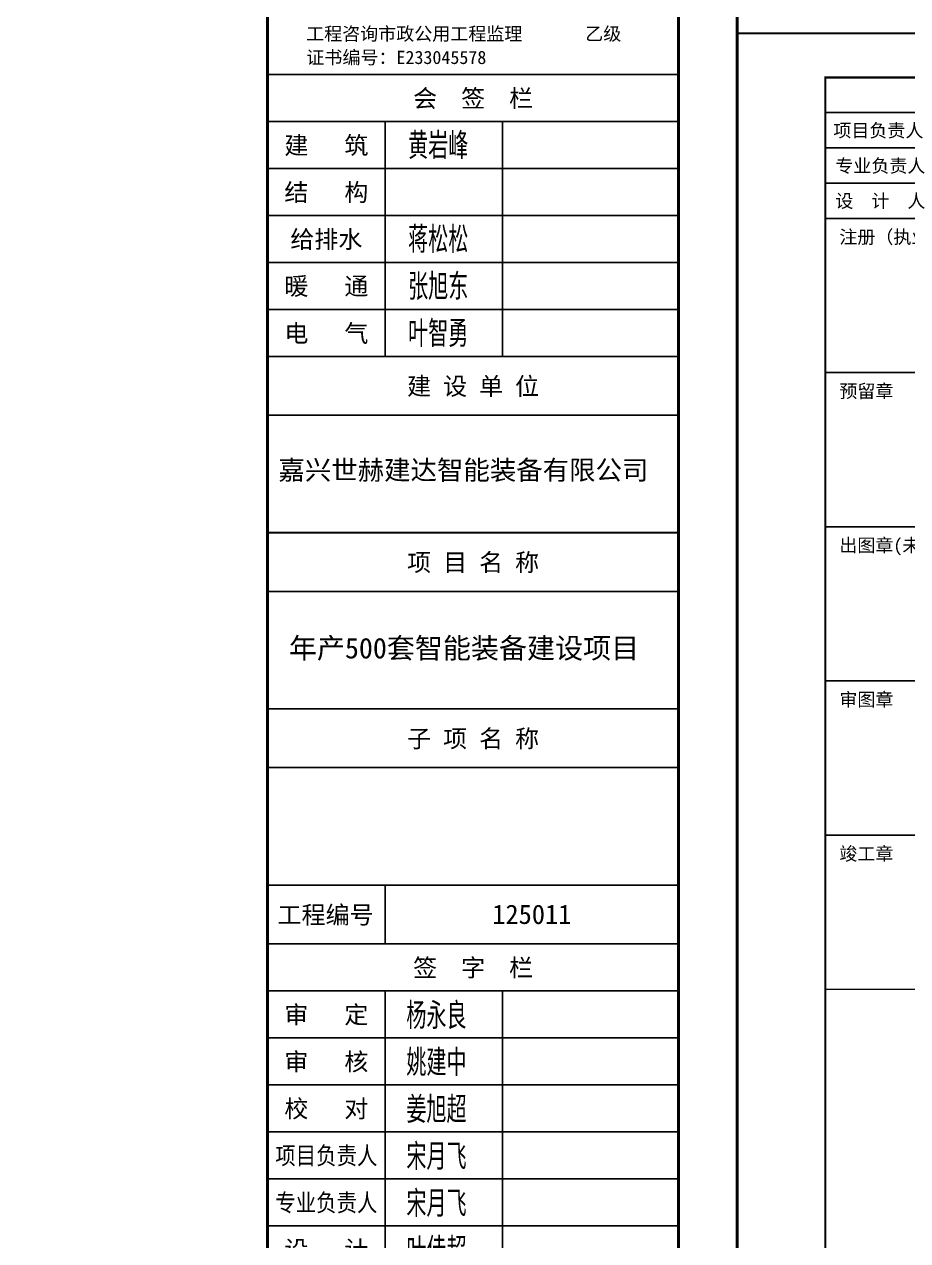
# Model space of a CAD drawing. Extents: x -160106 to 966792, y -663931 to 1550022.
# Drawn here: x -83973 to -83371, y -138860 to -138032 of the extents above; entities that cross this region are included whole.
import ezdxf
from ezdxf.enums import TextEntityAlignment as Align
from ezdxf.xclip import XClip

# ---------------------------------------------------------------- set-up
doc = ezdxf.new("R2010")
doc.units = 0
doc.linetypes.add('ZN-DASH', pattern=[0.35, 0.25, -0.1])
for name, color, linetype in [('!ZN1-填充-8', 8, 'Continuous'), ('!ZN2-WALL-5', 5, 'Continuous'), ('!ZN5-钢材投影-40', 40, 'Continuous'), ('!ZN6-虚线-8', 8, 'ZN-DASH'), ('0-cxFrame', 155, 'Continuous'), ('3铝板幕墙', 3, 'Continuous'), ('qianming', 155, 'Continuous')]:
    doc.layers.add(name, color=color, linetype=linetype)
doc.layers.add('0-cxText', color=131, linetype='Continuous', lineweight=25)
doc.styles.add('BZHZ', font='bzxw', dxfattribs={"width": 0.8, "bigfont": 'bzhz'})
doc.styles.add('cx_biaoti', font='')
doc.styles.add('cx_tuming', font='simhei.ttf')
doc.styles.add('cx_tuqian1', font='')
doc.styles.add('图框宋体', font='', dxfattribs={"width": 0.75})
doc.styles.add('黑体', font='simhei.ttf', dxfattribs={"height": 12})
doc.styles.get('cx_biaoti').set_extended_font_data('SimSun')
doc.styles.get('cx_tuqian1').set_extended_font_data('SimSun')
doc.styles.get('图框宋体').set_extended_font_data('SimSun')

# ---------------------------------------------------------------- blocks, each defined once
blk = doc.blocks.new('20250919174842')
at = {"layer": '!ZN1-填充-8'}
h = blk.add_hatch(dxfattribs=at)
h.set_pattern_fill('钢筋混凝土', color=256, scale=10, style=0)
h.set_pattern_definition([(45, (-360, 0), (-17.6777, 17.6777), []), (50, (-360, 0), (71.726, -6.2752), [7.5, -82.5]), (355, (-360, 0), (-13.875, 75.219), [6, -66]), (100.451, (-354.02, -0.52), (57.851, 68.944), [6.374, -70.114]), (46.184, (-360, 20), (106.724, -16.552), [11.25, -123.75]), (96.636, (-351.11, 18.62), (93.466, 97.412), [9.561, -105.171]), (351.184, (-360, 20), (93.466, 97.412), [9, -99]), (21, (-350, 15), (59.6907, -40.262), [7.5, -82.5]), (326, (-350, 15), (24.3315, 72.515), [6, -66]), (71.451, (-345.026, 11.645), (84.022, 32.253), [6.374, -70.114]), (37.5, (-360, 0), (1.216, 33.2894), [0, -65.2, 0, -67, 0, -66.25]), (7.5, (-360, 0), (26.307, 39.4412), [0, -38.2, 0, -63.7, 0, -25.25]), (327.5, (-382.3, 0), (53.38224, -2.2555), [0, -25, 0, -78, 0, -103.5]), (317.5, (-392.3, 0), (58.3186, 10.0105), [0, -32.5, 0, -51.8, 0, -73.5])])
h.paths.add_polyline_path([(-800, 800), (-800, 0), (0, 0), (0, 800)])
h = blk.add_hatch(dxfattribs=at)
h.set_pattern_fill('ANSI37', color=256, scale=10, style=0)
h.set_pattern_definition([(45, (-3820.78, -421.143), (-11.22532, 11.22532), []), (135, (-3820.78, -421.143), (-11.22532, -11.22532), [])])
h.paths.add_polyline_path([(0, -50), (0, 0), (-775.72, 0), (-775.72, -50)])
blk.add_lwpolyline([(-775.72, -50), (0, -50)], dxfattribs=at)
at = {"layer": '!ZN2-WALL-5'}
blk.add_line((-800, 0), (0, 0), dxfattribs=at)
at = {"layer": '!ZN5-钢材投影-40'}
blk.add_lwpolyline([(-18.4, -215), (-685, -215), (-685, -265), (-18.4, -265)], dxfattribs=at)
at = {"layer": '!ZN6-虚线-8', "ltscale": 30}
for points in [[(-685, -219), (-18.4, -219)], [(-685, -261), (-18.4, -261)]]:
    blk.add_lwpolyline(points, dxfattribs=at)
at = {"layer": '3铝板幕墙'}
for points in [[(-717, -297.5), (347.5, -297.5), (347.5, 300)], [(-717, -275), (325, -275), (325, 300)], [(-715, -300), (350, -300), (350, 300)]]:
    blk.add_lwpolyline(points, dxfattribs=at)
blk = doc.blocks.new('zjcx_lan_huiqian(Dragon)')
for p, q in [((-7000, -800), (0, -800)), ((-5000, -800), (-5000, -4800)), ((-3000, -800), (-3000, -4800)), ((-7000, -1600), (0, -1600)), ((-7000, -2400), (0, -2400)), ((-7000, -3200), (0, -3200)), ((-7000, -4000), (0, -4000))]:
    blk.add_line(p, q)
at = {"const_width": 30}
blk.add_lwpolyline([(-7000, 0), (0, 0)], dxfattribs=at)
blk.add_lwpolyline([(-7000, 0), (0, 0), (0, -4800), (-7000, -4800)], close=True, dxfattribs=at)
at = {"style": 'cx_biaoti'}
for s, p in [('会  签  栏', (-3500, -400)), ('建   筑', (-6000, -1200)), ('结   构', (-6000, -2000)), ('给排水', (-6000, -2800)), ('暖   通', (-6000, -3600)), ('电   气', (-6000, -4400))]:
    blk.add_text(s, height=300, dxfattribs=at).set_placement(p, align=Align.MIDDLE)
blk = doc.blocks.new('T-汇签(Dragon)')
at = {"layer": '0-cxFrame'}
blk.add_blockref('zjcx_lan_huiqian(Dragon)', (0, 0), dxfattribs=at)
at = {"layer": 'qianming', "style": 'BZHZ', "width": 0.8}
for s, p in [('黄岩峰', (-4094, -1189)), ('蒋松松', (-4094, -2789)), ('张旭东', (-4094, -3589)), ('叶智勇', (-4094, -4389))]:
    blk.add_text(s, height=450, dxfattribs=at).set_placement(p, align=Align.MIDDLE)
blk = doc.blocks.new('zjcx_TT(Dragon)')
at = {"layer": '0-cxFrame', "const_width": 30}
blk.add_lwpolyline([(-7000, -10200), (0, -10200), (0, 0), (-7000, 0)], close=True, dxfattribs=at)
at = {"color": 7, "style": 'cx_biaoti'}
for s, p in [('工程咨询市政公用工程监理       乙级', (-6344, -9619)), ('证书编号：E233045578', (-6340, -10022))]:
    blk.add_text(s, height=225, dxfattribs=at).set_placement(p)
blk = doc.blocks.new('zjcx_lan_qianzi(Dragon)')
for p, q in [((-7000, 4800), (0, 4800)), ((-5000, 4800), (-5000, 0)), ((-3000, 4800), (-3000, 0)), ((-7000, 4000), (0, 4000)), ((-7000, 3200), (0, 3200)), ((-7000, 2400), (0, 2400)), ((-7000, 1600), (0, 1600)), ((-7000, 800), (0, 800))]:
    blk.add_line(p, q)
at = {"const_width": 30}
blk.add_lwpolyline([(-7000, 5600), (0, 5600)], dxfattribs=at)
blk.add_lwpolyline([(-7000, 5600), (0, 5600), (0, 0), (-7000, 0)], close=True, dxfattribs=at)
at = {"style": 'cx_biaoti'}
for s, p in [('签  字  栏', (-3500, 5200)), ('审   定', (-6000, 4400)), ('审   核', (-6000, 3600)), ('校   对', (-6000, 2800)), ('设   计', (-6000, 400))]:
    blk.add_text(s, height=300, dxfattribs=at).set_placement(p, align=Align.MIDDLE)
at = {"style": 'cx_biaoti', "width": 0.85}
for s, p in [('项目负责人', (-6000, 2000)), ('专业负责人', (-6000, 1200))]:
    blk.add_text(s, height=300, dxfattribs=at).set_placement(p, align=Align.MIDDLE)
blk = doc.blocks.new('T-签字(Dragon)')
at = {"layer": '0-cxFrame'}
blk.add_blockref('zjcx_lan_qianzi(Dragon)', (0, 0), dxfattribs=at)
at = {"layer": 'qianming', "style": 'BZHZ', "width": 0.8}
for s, p in [('杨永良', (-4124, 4400)), ('姚建中', (-4124, 3600)), ('姜旭超', (-4124, 2800)), ('宋月飞', (-4124, 2000)), ('宋月飞', (-4124, 1200)), ('叶佳超', (-4124, 400))]:
    blk.add_text(s, height=450, dxfattribs=at).set_placement(p, align=Align.MIDDLE)
blk = doc.blocks.new('zjcx_lan_xiangmu(Dragon)')
for p, q in [((-7000, 9000), (0, 9000)), ((-7000, 6000), (0, 6000)), ((-7000, 3000), (0, 3000)), ((-5000, 1000), (-5000, 0))]:
    blk.add_line(p, q)
at = {"const_width": 30}
for points in [[(-7000, 10000), (0, 10000)], [(-7000, 7000), (0, 7000)], [(-7000, 7000), (0, 7000)], [(-7000, 4000), (0, 4000)], [(-7000, 4000), (0, 4000)], [(-7000, 1000), (0, 1000)], [(-7000, 0), (0, 0)]]:
    blk.add_lwpolyline(points, dxfattribs=at)
blk.add_lwpolyline([(-7000, 10000), (0, 10000), (0, 0), (-7000, 0)], close=True)
at = {"style": 'cx_biaoti'}
for s, p in [('建 设 单 位', (-3500, 9500)), ('项 目 名 称', (-3500, 6500)), ('子 项 名 称', (-3500, 3500)), ('工程编号', (-6013, 500))]:
    blk.add_text(s, height=300, dxfattribs=at).set_placement(p, align=Align.MIDDLE)
blk = doc.blocks.new('T-项目(Dragon)')
blk.add_blockref('zjcx_lan_xiangmu(Dragon)', (0, 0))
at = {"color": 3, "style": 'cx_tuming'}
for s, height, p in [('嘉兴世赫建达智能装备有限公司', 330, (-6816, 7901)), ('年产500套智能装备建设项目 ', 350, (-6638, 4859))]:
    blk.add_text(s, height=height, dxfattribs=at).set_placement(p)
blk = doc.blocks.new('zjcx_T2(Dragon)')
at = {"layer": '0-cxFrame', "const_width": 50}
blk.add_lwpolyline([(-7000, 40000), (0, 40000), (0, 0), (-7000, 0)], close=True, dxfattribs=at)
at = {"layer": '0-cxFrame'}
for name, p in [('zjcx_TT(Dragon)', (0, 40000)), ('T-汇签(Dragon)', (0, 29800)), ('T-项目(Dragon)', (0, 15000)), ('T-签字(Dragon)', (0, 9400))]:
    blk.add_blockref(name, p, dxfattribs=at)
blk = doc.blocks.new('zjcx_lan_xinxi(Dragon)')
for p, q in [((7000, -3200), (0, -3200)), ((7000, -6700), (0, -6700)), ((7000, -10200), (0, -10200)), ((7000, -13700), (0, -13700)), ((7000, -17200), (0, -17200))]:
    blk.add_line(p, q)
at = {"const_width": 25}
blk.add_lwpolyline([(0, -20700), (7000, -20700), (7000, 0), (0, 0)], close=True, dxfattribs=at)
for points in [[(2500, -3200), (2500, 0)], [(4500, -3200), (4500, 0)], [(0, -800), (7000, -800)], [(0, -1600), (7000, -1600)], [(0, -2400), (7000, -2400)]]:
    blk.add_lwpolyline(points)
for points in [[(7000, -3200), (7000, 0)], [(0, -3200), (7000, -3200)], [(0, -20700), (7000, -20700), (7000, -3200)], [(0, -20700), (7000, -20700)]]:
    blk.add_lwpolyline(points, dxfattribs=at)
at = {"style": '图框宋体'}
for s, p in [('实   名', (3500, -400)), ('签   名', (5750, -400)), ('项目负责人', (1204, -1200)), ('专业负责人', (1250, -2000)), ('设  计  人', (1250, -2800))]:
    blk.add_text(s, height=300, dxfattribs=at).set_placement(p, align=Align.MIDDLE)
for s, p in [('注册（执业）章', (318, -3771)), ('预留章', (318, -7271)), ('出图章(未盖出图专用章本图无效)', (318, -10771)), ('审图章', (318, -14271)), ('竣工章', (318, -17771))]:
    blk.add_text(s, height=300, dxfattribs=at).set_placement(p)
blk = doc.blocks.new('T-信息(Dragon)')
at = {"layer": '0-cxFrame'}
blk.add_blockref('zjcx_lan_xinxi(Dragon)', (0, 0), dxfattribs=at)
at = {"layer": 'qianming', "color": 3, "style": 'cx_biaoti'}
for s, p in [('宋月飞', (3585, -1168)), ('宋月飞', (3585, -1968)), ('叶佳超', (3585, -2768))]:
    blk.add_text(s, height=350, dxfattribs=at).set_placement(p, align=Align.MIDDLE_CENTER)
blk = doc.blocks.new('TK22.A2 L(Dragon)')
at = {"layer": '0-cxFrame', "color": 7, "const_width": 0.5}
blk.add_lwpolyline([(0, 0), (-594, 0), (-594, 420), (0, 420)], close=True, dxfattribs=at)
at = {"layer": '0-cxFrame', "const_width": 0.5}
for points in [[(-80, 10), (-574, 10), (-574, 410), (-80, 410)], [(-10, 10), (-80, 10), (-80, 410), (-10, 410)]]:
    blk.add_lwpolyline(points, close=True, dxfattribs=at)
at = {"layer": '0-cxFrame', "xscale": 0.01, "yscale": 0.01, "zscale": 0.01}
for name, p in [('T-信息(Dragon)', (-574, 410)), ('zjcx_T2(Dragon)', (-10, 10))]:
    blk.add_blockref(name, p, dxfattribs=at)
at = {"style": '黑体', "flags": 4}
blk.add_attdef('图幅', text='', height=3.3, dxfattribs=at).set_placement((-40, 3), align=Align.RIGHT)
at = {"layer": '0-cxText', "flags": 4}
for tag, height, style, p in [('建设单位', 3.5, 'cx_tuming', (-45, 240)), ('项目名称', 3.5, 'cx_tuming', (-45, 210)), ('子项名称', 3.5, 'cx_tuming', (-45, 180)), ('工程编号', 3.3, 'cx_tuqian1', (-35, 165)), ('图名1', 3.5, 'cx_tuming', (-45, 87)), ('图名2', 3.5, 'cx_tuming', (-45, 79)), ('图名3', 3.5, 'cx_tuming', (-45, 71)), ('出图日期', 3.3, 'cx_tuqian1', (-39, 60)), ('专业', 3.3, 'cx_tuqian1', (-55, 52)), ('图号', 3.3, 'cx_tuqian1', (-55, 44)), ('版次', 3.3, 'cx_tuqian1', (-20, 44))]:
    blk.add_attdef(tag, text='', height=height, dxfattribs=dict(at, style=style)).set_placement(p, align=Align.MIDDLE)
at = {"layer": 'Defpoints', "color": 6, "flags": 4}
for tag, height, style, p in [('tufu', 3.3, '黑体', (-12, 12)), ('dwfname', 4, 'cx_tuqian1', (-80, 3))]:
    blk.add_attdef(tag, text='', height=height, dxfattribs=dict(at, style=style)).set_placement(p, align=Align.RIGHT)

msp = doc.modelspace()

# ---------------------------------------------------------------- block references
at = {"ltscale": 40}
ref = msp.add_blockref('20250919174842', (-83734.38, -138365.37), dxfattribs=at)
XClip(ref).set_block_clipping_path([(-1737.727244179, -429.4694131733), (-283.1170685769, 603.0737668996)])
at = {"layer": '0-cxFrame', "xscale": 3, "yscale": 3, "zscale": 3}
msp.add_blockref('TK22.A2 L(Dragon)', (-81705.4, -139298.12), dxfattribs=at)

# ---------------------------------------------------------------- next in the draw order: block references
at = {"layer": '0-cxFrame'}
ref = msp.add_blockref('TK22.A2 L(Dragon)', (-83487.4, -139298.12), dxfattribs=dict(at, xscale=4, yscale=4, zscale=4))
ref.add_attrib('工程编号', '125011', dxfattribs={"layer": '0-cxText', "height": 13.2, "style": 'cx_tuqian1'}).set_placement((-83627.4, -138638.12), align=Align.MIDDLE)

doc.saveas('drawing.dxf')
